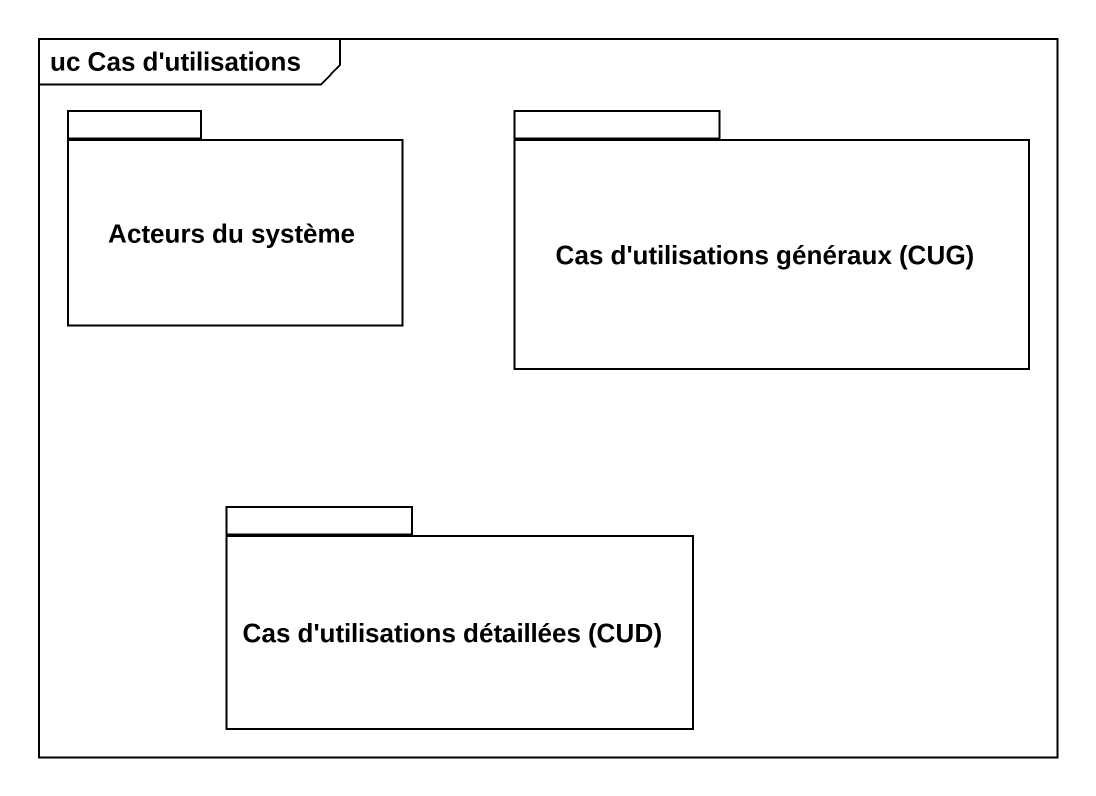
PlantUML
@startuml
mainframe uc Cas d'utilisations
package "Acteurs du système" as Acteurs_du_système {
}
package "Cas d'utilisations généraux (CUG)" as Cas_d_utilisations_généraux {
}
package "Cas d'utilisations détaillées (CUD)" as Cas_d_utilisations {
}
@enduml
